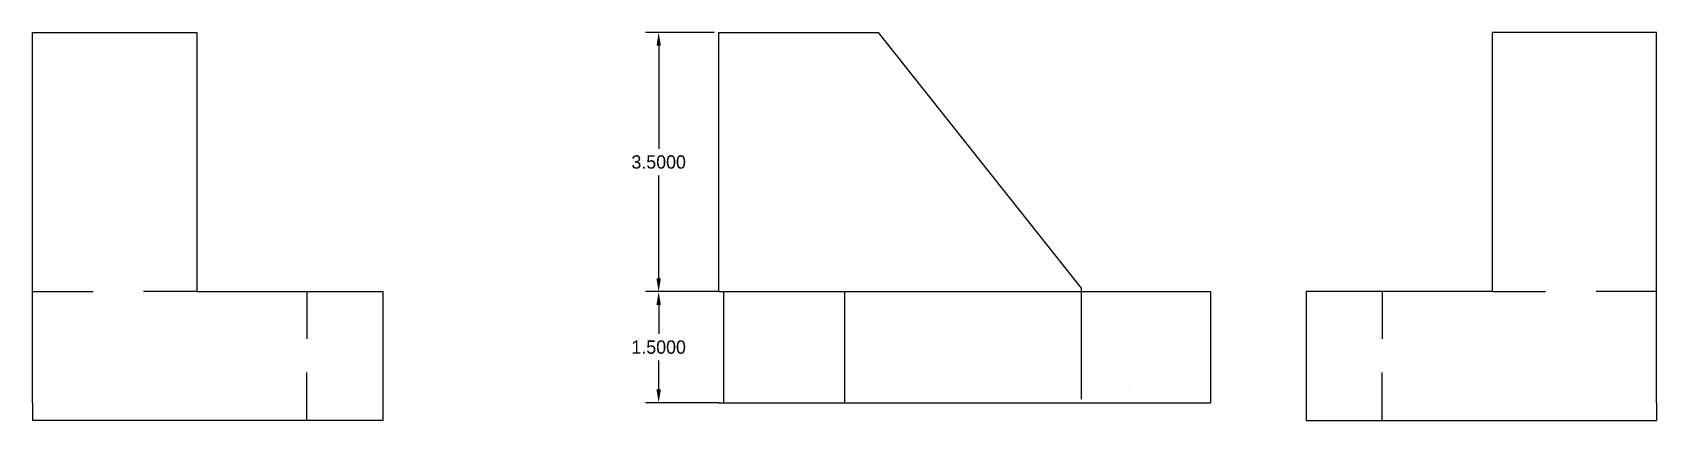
# Model space of a CAD drawing. Header units: inches. Extents: x -135 to 26, y 173 to 400.
# Drawn here: x -134.96 to -113, y 172.78 to 178.02 of the extents above.
import ezdxf

# ---------------------------------------------------------------- set-up
doc = ezdxf.new("R2010")
doc.units = ezdxf.units.IN
doc.header["$MEASUREMENT"] = 0
doc.dimstyles.get("Standard").update_dxf_attribs({"dimtxt": 0.18, "dimasz": 0.18, "dimexe": 0.18, "dimexo": 0.0625, "dimgap": 0.09, "dimtad": 0, "dimtih": 1, "dimtoh": 1, "dimdec": 4, "dimzin": 0, "dimdsep": 46, "dimtxsty": 'Standard', "dimcen": 0.09, "dimadec": 0, "dimazin": 0, "dimtfac": 1, "dimtdec": 4, "dimtofl": 0, "dimtmove": 0, "dimatfit": 3, "dimfxl": 1, "dimtolj": 1, "dimtzin": 0, "dimarcsym": 0})

# ---------------------------------------------------------------- blocks, each defined once
blk = doc.blocks.new('*D9')
at = {"color": 0, "lineweight": -2}
for p, q in [((-125.743, 178.025), (-126.673, 178.025)), ((-126.493, 177.845), (-126.493, 176.455)), ((-126.493, 174.705), (-126.493, 176.095)), ((-125.68, 174.525), (-126.673, 174.525))]:
    blk.add_line(p, q, dxfattribs=at)
at = {"color": 0}
for points in [[(-126.523, 177.845), (-126.463, 177.845), (-126.493, 178.025)], [(-126.523, 174.705), (-126.463, 174.705), (-126.493, 174.525)]]:
    blk.add_solid(points, dxfattribs=at)
at = {"layer": 'Defpoints', "color": 0}
for p in [(-125.68, 178.025), (-126.493, 174.525), (-125.618, 174.525)]:
    blk.add_point(p, dxfattribs=at)
at = {"color": 0, "insert": (-126.493, 176.275), "char_height": 0.18, "attachment_point": 5}
blk.add_mtext('\\A1;3.5000', dxfattribs=at)
blk = doc.blocks.new('*D10')
at = {"color": 0, "lineweight": -2}
for p, q in [((-125.743, 174.525), (-126.673, 174.525)), ((-126.493, 174.345), (-126.493, 173.955)), ((-126.493, 173.205), (-126.493, 173.595)), ((-125.68, 173.025), (-126.673, 173.025))]:
    blk.add_line(p, q, dxfattribs=at)
at = {"color": 0}
for points in [[(-126.523, 174.345), (-126.463, 174.345), (-126.493, 174.525)], [(-126.523, 173.205), (-126.463, 173.205), (-126.493, 173.025)]]:
    blk.add_solid(points, dxfattribs=at)
at = {"layer": 'Defpoints', "color": 0}
for p in [(-126.493, 174.525), (-125.68, 174.525), (-125.618, 173.025)]:
    blk.add_point(p, dxfattribs=at)
at = {"color": 0, "insert": (-126.493, 173.775), "char_height": 0.18, "attachment_point": 5}
blk.add_mtext('\\A1;1.5000', dxfattribs=at)

msp = doc.modelspace()

# ---------------------------------------------------------------- linework, layer by layer
for p, q in [((-134.95734, 174.52473), (-134.95734, 178.02473)), ((-134.95734, 178.02473), (-134.95734, 178.02473)), ((-134.95734, 178.02473), (-132.73533, 178.02473)), ((-132.73533, 178.02473), (-132.73533, 174.52473)), ((-125.68031, 174.52473), (-125.68031, 178.02473)), ((-125.68031, 178.02473), (-125.68031, 178.02473)), ((-125.68031, 178.02473), (-123.52442, 178.02473)), ((-123.52442, 178.02473), (-120.78398, 174.57211)), ((-113.00497, 178.02473), (-115.22698, 178.02473)), ((-115.22698, 178.02473), (-115.22698, 174.52473)), ((-113.00497, 174.52473), (-113.00497, 178.02473)), ((-113.00497, 178.02473), (-113.00497, 178.02473)), ((-134.95734, 173.02473), (-134.95734, 174.52473)), ((-134.95734, 174.52473), (-134.95734, 174.52473)), ((-134.95734, 174.52473), (-134.14362, 174.52473)), ((-132.73533, 174.52473), (-133.45851, 174.52473)), ((-132.73533, 174.52473), (-132.73533, 174.52473)), ((-132.73533, 174.52473), (-131.25093, 174.52473)), ((-131.25093, 174.52473), (-130.22327, 174.52473)), ((-131.25093, 174.52473), (-131.25093, 173.88759)), ((-130.22327, 174.52473), (-130.22327, 172.78474)), ((-125.68031, 174.52473), (-123.98116, 174.52473)), ((-125.61781, 174.52473), (-125.61781, 173.02473)), ((-123.98116, 174.52473), (-120.78398, 174.52473)), ((-123.98116, 174.52473), (-123.98116, 173.02473)), ((-120.78398, 174.57211), (-120.78398, 173.07211)), ((-120.78398, 174.52473), (-119.03314, 174.52473)), ((-119.03314, 174.52473), (-119.03314, 173.08897)), ((-117.73905, 174.52473), (-117.73905, 172.78474)), ((-116.71138, 174.52473), (-117.73905, 174.52473)), ((-115.22698, 174.52473), (-116.71138, 174.52473)), ((-116.71138, 174.52473), (-116.71138, 173.88759)), ((-115.22698, 174.52473), (-115.22698, 174.52473)), ((-115.22698, 174.52473), (-114.50381, 174.52473)), ((-113.00497, 174.52473), (-113.8187, 174.52473)), ((-113.00497, 173.02473), (-113.00497, 174.52473)), ((-113.00497, 174.52473), (-113.00497, 174.52473)), ((-131.25093, 172.78474), (-131.25093, 173.43124)), ((-116.71138, 172.78474), (-116.71138, 173.43124)), ((-120.13693, 173.22423), (-120.13693, 173.22423)), ((-134.95734, 173.02473), (-134.95734, 172.78474)), ((-125.68031, 173.02473), (-123.98116, 173.02473)), ((-125.61781, 173.02473), (-125.61781, 173.02473)), ((-123.98116, 173.02473), (-119.03314, 173.02473)), ((-120.78398, 173.07211), (-120.78398, 173.07211)), ((-120.78398, 173.07211), (-120.78398, 173.07211)), ((-119.03314, 173.08897), (-119.03314, 173.02473)), ((-113.00497, 173.02473), (-113.00497, 172.78474)), ((-131.25093, 172.78474), (-134.95734, 172.78474)), ((-130.22327, 172.78474), (-131.25093, 172.78474)), ((-117.73905, 172.78474), (-116.71138, 172.78474)), ((-116.71138, 172.78474), (-113.00497, 172.78474))]:
    msp.add_line(p, q)

# ---------------------------------------------------------------- dimensions: what is measured, and where the dimension line sits
for p1, p2, picture, middle in [((-125.68031, 178.02473), (-125.61781, 174.52473), '*D9', (-126.49323, 176.27473)), ((-125.61781, 173.02473), (-125.68031, 174.52473), '*D10', (-126.49323, 173.77473))]:
    dim = msp.add_linear_dim(base=(-126.49323, 174.52473), p1=p1, p2=p2, angle=90, dimstyle='Standard', override={"dimfrac": 2})
    dim.commit()
    dim.dimension.update_dxf_attribs({"geometry": picture, "text_midpoint": middle})

doc.saveas('drawing.dxf')
